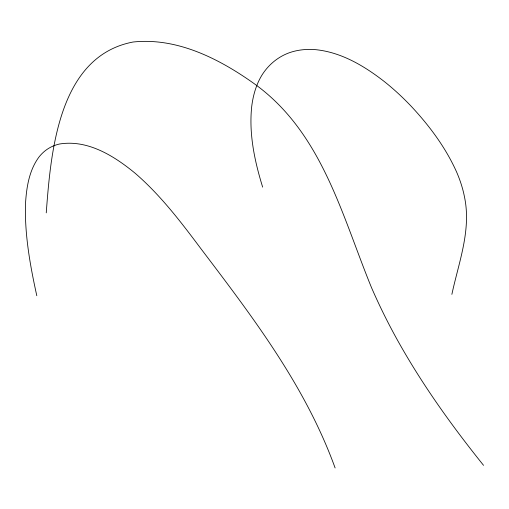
<?xml version="1.0" encoding="UTF-8"?>
<svg xmlns="http://www.w3.org/2000/svg" width="509" height="509" viewBox="0 0 509 509"><rect width="100%" height="100%" fill="white"/><g stroke="black" fill="none" stroke-linecap="round" stroke-linejoin="round"><path stroke-width="0.76" d="M46.243 212.864C50.805 152.223 58.382 56.283 133.072 42.018C177.208 37.297 219.373 58.859 254.322 83.762C321.974 132.372 341.743 214.989 371.583 287.801A355.664 205.343 60 0 0 395.837 337.2C420.835 382.641 451.12 424.945 483.55 465.341M451.871 294.355C458.692 262.536 471.379 230.31 464.564 197.32A80.244 46.332 60 0 0 456.522 171.819C445.585 147.483 429.443 125.818 411.304 106.387A193.083 111.477 60 0 0 384.206 81.472C364.291 65.985 341.456 52.325 315.879 49.685A159.699 92.205 60 0 0 289.055 52.841C277.774 56.963 268.249 64.999 261.919 75.167A137.296 79.27 60 0 0 251.745 106.26C248.729 133.644 254.621 161.06 262.65 187.121M335.113 467.956C305.521 386.248 253.056 317.47 201.157 249.016C181.089 222.198 160.634 195.233 135.152 173.257C114.245 156.028 87.809 139.396 59.54 144.009A104.021 60.056 60 0 0 38.881 157.16C28.879 170.795 26.411 188.088 25.45 204.542C24.699 235.317 30.203 265.793 36.807 295.729"/></g></svg>
